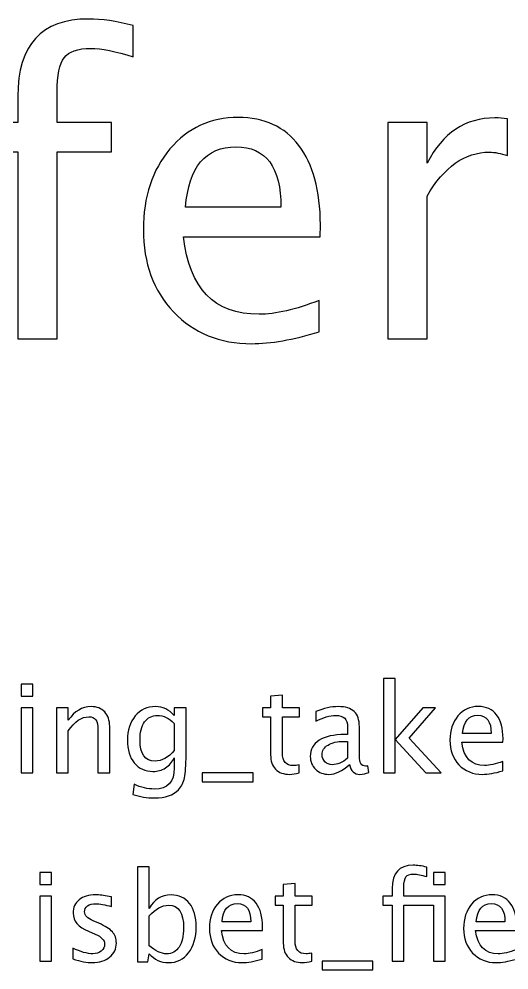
# Model space of a CAD drawing. Header units: centimetres. Extents: x -58 to 58, y -46 to 58.
# Drawn here: x -50.06 to -44.97, y 35.13 to 44.99 of the extents above; entities that cross this region are included whole.
import ezdxf

# ---------------------------------------------------------------- set-up
doc = ezdxf.new("R2010")
doc.units = ezdxf.units.CM
doc.header["$MEASUREMENT"] = 0
doc.layers.add('Layer 1', color=7, linetype='Continuous')

msp = doc.modelspace()

# ---------------------------------------------------------------- linework, layer by layer
at = {"layer": 'Layer 1'}
for points, knots in [([(-50.06885, 41.67044), (-50.06885, 41.67044), (-50.06885, 43.60931), (-50.06885, 43.60931), (-50.06885, 43.60931), (-50.06885, 43.60931), (-50.38706, 43.60931), (-50.38706, 43.60931), (-50.38706, 43.60931), (-50.38706, 43.60931), (-50.38706, 43.9141), (-50.38706, 43.9141), (-50.38706, 43.9141), (-50.38706, 43.9141), (-50.06885, 43.9141), (-50.06885, 43.9141), (-50.06885, 43.9141), (-50.06885, 43.9141), (-50.06885, 44.18292), (-50.06885, 44.18292), (-50.06885, 44.18292), (-50.06885, 44.71773), (-49.82473, 44.98514), (-49.33648, 44.98514), (-49.33648, 44.98514), (-49.19961, 44.98514), (-49.04438, 44.96256), (-48.87082, 44.9174), (-48.87082, 44.9174), (-48.87082, 44.9174), (-48.87082, 44.59144), (-48.87082, 44.59144), (-48.87082, 44.59144), (-49.05497, 44.6507), (-49.20243, 44.68034), (-49.3132, 44.68034), (-49.3132, 44.68034), (-49.44796, 44.68034), (-49.53968, 44.64859), (-49.58837, 44.58438), (-49.58837, 44.58438), (-49.63776, 44.52018), (-49.66245, 44.40094), (-49.66245, 44.22667), (-49.66245, 44.22667), (-49.66245, 44.22667), (-49.66245, 43.9141), (-49.66245, 43.9141), (-49.66245, 43.9141), (-49.66245, 43.9141), (-49.09871, 43.9141), (-49.09871, 43.9141), (-49.09871, 43.9141), (-49.09871, 43.9141), (-49.09871, 43.60931), (-49.09871, 43.60931), (-49.09871, 43.60931), (-49.09871, 43.60931), (-49.66245, 43.60931), (-49.66245, 43.60931), (-49.66245, 43.60931), (-49.66245, 43.60931), (-49.66245, 41.67044), (-49.66245, 41.67044), (-49.66245, 41.67044), (-49.66245, 41.67044), (-50.06885, 41.67044), (-50.06885, 41.67044)], [0, 0, 0, 0, 0.0555556, 0.0555556, 0.0555556, 0.0555556, 0.1111111, 0.1111111, 0.1111111, 0.1111111, 0.1666667, 0.1666667, 0.1666667, 0.1666667, 0.2222222, 0.2222222, 0.2222222, 0.2222222, 0.2777778, 0.2777778, 0.2777778, 0.2777778, 0.3333333, 0.3333333, 0.3333333, 0.3333333, 0.3888889, 0.3888889, 0.3888889, 0.3888889, 0.4444444, 0.4444444, 0.4444444, 0.4444444, 0.5, 0.5, 0.5, 0.5, 0.5555556, 0.5555556, 0.5555556, 0.5555556, 0.6111111, 0.6111111, 0.6111111, 0.6111111, 0.6666667, 0.6666667, 0.6666667, 0.6666667, 0.7222222, 0.7222222, 0.7222222, 0.7222222, 0.7777778, 0.7777778, 0.7777778, 0.7777778, 0.8333333, 0.8333333, 0.8333333, 0.8333333, 0.8888889, 0.8888889, 0.8888889, 0.8888889, 1, 1, 1, 1]), ([(-46.94183, 41.74241), (-47.21488, 41.66056), (-47.44842, 41.61964), (-47.64316, 41.61964), (-47.64316, 41.61964), (-47.97547, 41.61964), (-48.2457, 41.72971), (-48.45384, 41.94913), (-48.45384, 41.94913), (-48.66198, 42.16856), (-48.7664, 42.4529), (-48.7664, 42.80286), (-48.7664, 42.80286), (-48.7664, 43.14223), (-48.67468, 43.42092), (-48.49053, 43.63894), (-48.49053, 43.63894), (-48.30638, 43.85625), (-48.07072, 43.9649), (-47.78356, 43.9649), (-47.78356, 43.9649), (-47.51192, 43.9649), (-47.30167, 43.86824), (-47.1535, 43.67492), (-47.1535, 43.67492), (-47.00533, 43.4816), (-46.93125, 43.20784), (-46.93125, 42.85295), (-46.93125, 42.85295), (-46.93125, 42.85295), (-46.93337, 42.72877), (-46.93337, 42.72877), (-46.93337, 42.72877), (-46.93337, 42.72877), (-48.35153, 42.72877), (-48.35153, 42.72877), (-48.35153, 42.72877), (-48.29227, 42.19255), (-48.03051, 41.92444), (-47.56696, 41.92444), (-47.56696, 41.92444), (-47.39692, 41.92444), (-47.18878, 41.97242), (-46.94183, 42.06837), (-46.94183, 42.06837), (-46.94183, 42.06837), (-46.94183, 41.74241), (-46.94183, 41.74241)], [0, 0, 0, 0, 0.0769231, 0.0769231, 0.0769231, 0.0769231, 0.1538462, 0.1538462, 0.1538462, 0.1538462, 0.2307692, 0.2307692, 0.2307692, 0.2307692, 0.3076923, 0.3076923, 0.3076923, 0.3076923, 0.3846154, 0.3846154, 0.3846154, 0.3846154, 0.4615385, 0.4615385, 0.4615385, 0.4615385, 0.5384615, 0.5384615, 0.5384615, 0.5384615, 0.6153846, 0.6153846, 0.6153846, 0.6153846, 0.6923077, 0.6923077, 0.6923077, 0.6923077, 0.7692308, 0.7692308, 0.7692308, 0.7692308, 0.8461538, 0.8461538, 0.8461538, 0.8461538, 1, 1, 1, 1]), ([(-46.22993, 41.67044), (-46.22993, 41.67044), (-46.22993, 43.9141), (-46.22993, 43.9141), (-46.22993, 43.9141), (-46.22993, 43.9141), (-45.82353, 43.9141), (-45.82353, 43.9141), (-45.82353, 43.9141), (-45.82353, 43.9141), (-45.82353, 43.49007), (-45.82353, 43.49007), (-45.82353, 43.49007), (-45.66196, 43.80404), (-45.42771, 43.96067), (-45.12009, 43.96067), (-45.12009, 43.96067), (-45.07846, 43.96067), (-45.03472, 43.95714), (-44.98956, 43.95009), (-44.98956, 43.95009), (-44.98956, 43.95009), (-44.98956, 43.56979), (-44.98956, 43.56979), (-44.98956, 43.56979), (-45.06012, 43.59308), (-45.12221, 43.60507), (-45.17583, 43.60507), (-45.17583, 43.60507), (-45.43406, 43.60507), (-45.64996, 43.45267), (-45.82353, 43.14717), (-45.82353, 43.14717), (-45.82353, 43.14717), (-45.82353, 41.67044), (-45.82353, 41.67044), (-45.82353, 41.67044), (-45.82353, 41.67044), (-46.22993, 41.67044), (-46.22993, 41.67044)], [0, 0, 0, 0, 0.0909091, 0.0909091, 0.0909091, 0.0909091, 0.1818182, 0.1818182, 0.1818182, 0.1818182, 0.2727273, 0.2727273, 0.2727273, 0.2727273, 0.3636364, 0.3636364, 0.3636364, 0.3636364, 0.4545455, 0.4545455, 0.4545455, 0.4545455, 0.5454545, 0.5454545, 0.5454545, 0.5454545, 0.6363636, 0.6363636, 0.6363636, 0.6363636, 0.7272727, 0.7272727, 0.7272727, 0.7272727, 0.8181818, 0.8181818, 0.8181818, 0.8181818, 1, 1, 1, 1]), ([(-48.33037, 43.03357), (-48.33037, 43.03357), (-47.33977, 43.03357), (-47.33977, 43.03357), (-47.33977, 43.03357), (-47.33977, 43.45126), (-47.4957, 43.66011), (-47.80685, 43.66011), (-47.80685, 43.66011), (-48.12011, 43.66011), (-48.29438, 43.45126), (-48.33037, 43.03357)], [0, 0, 0, 0, 0.25, 0.25, 0.25, 0.25, 0.5, 0.5, 0.5, 0.5, 1, 1, 1, 1]), ([(-46.27603, 37.17044), (-46.27603, 37.17044), (-46.27603, 38.14961), (-46.27603, 38.14961), (-46.27603, 38.14961), (-46.27603, 38.14961), (-46.15411, 38.14961), (-46.15411, 38.14961), (-46.15411, 38.14961), (-46.15411, 38.14961), (-46.15411, 37.51694), (-46.15411, 37.51694), (-46.15411, 37.51694), (-46.15411, 37.51694), (-45.86836, 37.84354), (-45.86836, 37.84354), (-45.86836, 37.84354), (-45.86836, 37.84354), (-45.7367, 37.84354), (-45.7367, 37.84354), (-45.7367, 37.84354), (-45.7367, 37.84354), (-46.00975, 37.52943), (-46.00975, 37.52943), (-46.00975, 37.52943), (-46.00975, 37.52943), (-45.67955, 37.17044), (-45.67955, 37.17044), (-45.67955, 37.17044), (-45.67955, 37.17044), (-45.83661, 37.17044), (-45.83661, 37.17044), (-45.83661, 37.17044), (-45.83661, 37.17044), (-46.15411, 37.51567), (-46.15411, 37.51567), (-46.15411, 37.51567), (-46.15411, 37.51567), (-46.15411, 37.17044), (-46.15411, 37.17044), (-46.15411, 37.17044), (-46.15411, 37.17044), (-46.27603, 37.17044), (-46.27603, 37.17044)], [0, 0, 0, 0, 0.0833333, 0.0833333, 0.0833333, 0.0833333, 0.1666667, 0.1666667, 0.1666667, 0.1666667, 0.25, 0.25, 0.25, 0.25, 0.3333333, 0.3333333, 0.3333333, 0.3333333, 0.4166667, 0.4166667, 0.4166667, 0.4166667, 0.5, 0.5, 0.5, 0.5, 0.5833333, 0.5833333, 0.5833333, 0.5833333, 0.6666667, 0.6666667, 0.6666667, 0.6666667, 0.75, 0.75, 0.75, 0.75, 0.8333333, 0.8333333, 0.8333333, 0.8333333, 1, 1, 1, 1]), ([(-50.03439, 37.96673), (-50.03439, 37.96673), (-50.03439, 38.08865), (-50.03439, 38.08865), (-50.03439, 38.08865), (-50.03439, 38.08865), (-49.91247, 38.08865), (-49.91247, 38.08865), (-49.91247, 38.08865), (-49.91247, 38.08865), (-49.91247, 37.96673), (-49.91247, 37.96673), (-49.91247, 37.96673), (-49.91247, 37.96673), (-50.03439, 37.96673), (-50.03439, 37.96673)], [0, 0, 0, 0, 0.2, 0.2, 0.2, 0.2, 0.4, 0.4, 0.4, 0.4, 0.6, 0.6, 0.6, 0.6, 1, 1, 1, 1]), ([(-47.15127, 37.17065), (-47.18895, 37.16028), (-47.22175, 37.1552), (-47.24948, 37.1552), (-47.24948, 37.1552), (-47.31171, 37.1552), (-47.36018, 37.17298), (-47.3949, 37.20854), (-47.3949, 37.20854), (-47.42982, 37.2441), (-47.44718, 37.29342), (-47.44718, 37.35671), (-47.44718, 37.35671), (-47.44718, 37.35671), (-47.44718, 37.7521), (-47.44718, 37.7521), (-47.44718, 37.7521), (-47.44718, 37.7521), (-47.53142, 37.7521), (-47.53142, 37.7521), (-47.53142, 37.7521), (-47.53142, 37.7521), (-47.53142, 37.84354), (-47.53142, 37.84354), (-47.53142, 37.84354), (-47.53142, 37.84354), (-47.44718, 37.84354), (-47.44718, 37.84354), (-47.44718, 37.84354), (-47.44718, 37.84354), (-47.44718, 37.96525), (-47.44718, 37.96525), (-47.44718, 37.96525), (-47.44718, 37.96525), (-47.32526, 37.97689), (-47.32526, 37.97689), (-47.32526, 37.97689), (-47.32526, 37.97689), (-47.32526, 37.84354), (-47.32526, 37.84354), (-47.32526, 37.84354), (-47.32526, 37.84354), (-47.14873, 37.84354), (-47.14873, 37.84354), (-47.14873, 37.84354), (-47.14873, 37.84354), (-47.14873, 37.7521), (-47.14873, 37.7521), (-47.14873, 37.7521), (-47.14873, 37.7521), (-47.32526, 37.7521), (-47.32526, 37.7521), (-47.32526, 37.7521), (-47.32526, 37.7521), (-47.32526, 37.37872), (-47.32526, 37.37872), (-47.32526, 37.37872), (-47.32526, 37.29067), (-47.28695, 37.24664), (-47.21054, 37.24664), (-47.21054, 37.24664), (-47.19424, 37.24664), (-47.17455, 37.24939), (-47.15127, 37.25468), (-47.15127, 37.25468), (-47.15127, 37.25468), (-47.15127, 37.17065), (-47.15127, 37.17065)], [0, 0, 0, 0, 0.0555556, 0.0555556, 0.0555556, 0.0555556, 0.1111111, 0.1111111, 0.1111111, 0.1111111, 0.1666667, 0.1666667, 0.1666667, 0.1666667, 0.2222222, 0.2222222, 0.2222222, 0.2222222, 0.2777778, 0.2777778, 0.2777778, 0.2777778, 0.3333333, 0.3333333, 0.3333333, 0.3333333, 0.3888889, 0.3888889, 0.3888889, 0.3888889, 0.4444444, 0.4444444, 0.4444444, 0.4444444, 0.5, 0.5, 0.5, 0.5, 0.5555556, 0.5555556, 0.5555556, 0.5555556, 0.6111111, 0.6111111, 0.6111111, 0.6111111, 0.6666667, 0.6666667, 0.6666667, 0.6666667, 0.7222222, 0.7222222, 0.7222222, 0.7222222, 0.7777778, 0.7777778, 0.7777778, 0.7777778, 0.8333333, 0.8333333, 0.8333333, 0.8333333, 0.8888889, 0.8888889, 0.8888889, 0.8888889, 1, 1, 1, 1]), ([(-49.66736, 37.17044), (-49.66736, 37.17044), (-49.66736, 37.84354), (-49.66736, 37.84354), (-49.66736, 37.84354), (-49.66736, 37.84354), (-49.54544, 37.84354), (-49.54544, 37.84354), (-49.54544, 37.84354), (-49.54544, 37.84354), (-49.54544, 37.71633), (-49.54544, 37.71633), (-49.54544, 37.71633), (-49.48088, 37.81052), (-49.40172, 37.85751), (-49.30816, 37.85751), (-49.30816, 37.85751), (-49.24932, 37.85751), (-49.20254, 37.8391), (-49.16804, 37.80205), (-49.16804, 37.80205), (-49.13354, 37.76522), (-49.11618, 37.71548), (-49.11618, 37.65325), (-49.11618, 37.65325), (-49.11618, 37.65325), (-49.11618, 37.17044), (-49.11618, 37.17044), (-49.11618, 37.17044), (-49.11618, 37.17044), (-49.2381, 37.17044), (-49.2381, 37.17044), (-49.2381, 37.17044), (-49.2381, 37.17044), (-49.2381, 37.61346), (-49.2381, 37.61346), (-49.2381, 37.61346), (-49.2381, 37.66341), (-49.24551, 37.69897), (-49.26011, 37.72014), (-49.26011, 37.72014), (-49.27493, 37.74152), (-49.29927, 37.7521), (-49.33335, 37.7521), (-49.33335, 37.7521), (-49.40828, 37.7521), (-49.47898, 37.70321), (-49.54544, 37.60542), (-49.54544, 37.60542), (-49.54544, 37.60542), (-49.54544, 37.17044), (-49.54544, 37.17044), (-49.54544, 37.17044), (-49.54544, 37.17044), (-49.66736, 37.17044), (-49.66736, 37.17044)], [0, 0, 0, 0, 0.0666667, 0.0666667, 0.0666667, 0.0666667, 0.1333333, 0.1333333, 0.1333333, 0.1333333, 0.2, 0.2, 0.2, 0.2, 0.2666667, 0.2666667, 0.2666667, 0.2666667, 0.3333333, 0.3333333, 0.3333333, 0.3333333, 0.4, 0.4, 0.4, 0.4, 0.4666667, 0.4666667, 0.4666667, 0.4666667, 0.5333333, 0.5333333, 0.5333333, 0.5333333, 0.6, 0.6, 0.6, 0.6, 0.6666667, 0.6666667, 0.6666667, 0.6666667, 0.7333333, 0.7333333, 0.7333333, 0.7333333, 0.8, 0.8, 0.8, 0.8, 0.8666667, 0.8666667, 0.8666667, 0.8666667, 1, 1, 1, 1]), ([(-48.87657, 36.94692), (-48.87657, 36.94692), (-48.86218, 37.05233), (-48.86218, 37.05233), (-48.86218, 37.05233), (-48.79148, 37.01931), (-48.72142, 37.0028), (-48.6522, 37.0028), (-48.6522, 37.0028), (-48.51483, 37.0028), (-48.44604, 37.07561), (-48.44604, 37.22103), (-48.44604, 37.22103), (-48.44604, 37.22103), (-48.44604, 37.32686), (-48.44604, 37.32686), (-48.44604, 37.32686), (-48.46721, 37.2822), (-48.49726, 37.2477), (-48.53642, 37.22293), (-48.53642, 37.22293), (-48.57558, 37.19817), (-48.61918, 37.18568), (-48.66723, 37.18568), (-48.66723, 37.18568), (-48.74872, 37.18568), (-48.81328, 37.21489), (-48.86091, 37.27331), (-48.86091, 37.27331), (-48.90853, 37.33173), (-48.93245, 37.41089), (-48.93245, 37.5108), (-48.93245, 37.5108), (-48.93245, 37.61304), (-48.90536, 37.69643), (-48.85117, 37.76099), (-48.85117, 37.76099), (-48.79677, 37.82534), (-48.72671, 37.85751), (-48.64056, 37.85751), (-48.64056, 37.85751), (-48.56521, 37.85751), (-48.50023, 37.82703), (-48.44604, 37.76586), (-48.44604, 37.76586), (-48.44604, 37.76586), (-48.44604, 37.84354), (-48.44604, 37.84354), (-48.44604, 37.84354), (-48.44604, 37.84354), (-48.32412, 37.84354), (-48.32412, 37.84354), (-48.32412, 37.84354), (-48.32412, 37.84354), (-48.32412, 37.35417), (-48.32412, 37.35417), (-48.32412, 37.35417), (-48.32412, 37.24897), (-48.32962, 37.17108), (-48.34063, 37.12049), (-48.34063, 37.12049), (-48.35142, 37.0699), (-48.37217, 37.02841), (-48.40222, 36.99624), (-48.40222, 36.99624), (-48.45556, 36.93972), (-48.53896, 36.91136), (-48.6522, 36.91136), (-48.6522, 36.91136), (-48.72988, 36.91136), (-48.8046, 36.92321), (-48.87657, 36.94692)], [0, 0, 0, 0, 0.0526316, 0.0526316, 0.0526316, 0.0526316, 0.1052632, 0.1052632, 0.1052632, 0.1052632, 0.1578947, 0.1578947, 0.1578947, 0.1578947, 0.2105263, 0.2105263, 0.2105263, 0.2105263, 0.2631579, 0.2631579, 0.2631579, 0.2631579, 0.3157895, 0.3157895, 0.3157895, 0.3157895, 0.3684211, 0.3684211, 0.3684211, 0.3684211, 0.4210526, 0.4210526, 0.4210526, 0.4210526, 0.4736842, 0.4736842, 0.4736842, 0.4736842, 0.5263158, 0.5263158, 0.5263158, 0.5263158, 0.5789474, 0.5789474, 0.5789474, 0.5789474, 0.6315789, 0.6315789, 0.6315789, 0.6315789, 0.6842105, 0.6842105, 0.6842105, 0.6842105, 0.7368421, 0.7368421, 0.7368421, 0.7368421, 0.7894737, 0.7894737, 0.7894737, 0.7894737, 0.8421053, 0.8421053, 0.8421053, 0.8421053, 0.8947368, 0.8947368, 0.8947368, 0.8947368, 1, 1, 1, 1]), ([(-46.63036, 37.25617), (-46.70359, 37.18886), (-46.77408, 37.1552), (-46.84181, 37.1552), (-46.84181, 37.1552), (-46.89748, 37.1552), (-46.94384, 37.17256), (-46.98045, 37.20748), (-46.98045, 37.20748), (-47.01728, 37.24241), (-47.0357, 37.28643), (-47.0357, 37.33956), (-47.0357, 37.33956), (-47.0357, 37.41301), (-47.0048, 37.46953), (-46.94299, 37.5089), (-46.94299, 37.5089), (-46.88118, 37.54827), (-46.79249, 37.56795), (-46.67692, 37.56795), (-46.67692, 37.56795), (-46.67692, 37.56795), (-46.64835, 37.56795), (-46.64835, 37.56795), (-46.64835, 37.56795), (-46.64835, 37.56795), (-46.64835, 37.64902), (-46.64835, 37.64902), (-46.64835, 37.64902), (-46.64835, 37.72712), (-46.68899, 37.76607), (-46.77048, 37.76607), (-46.77048, 37.76607), (-46.83356, 37.76607), (-46.90256, 37.74617), (-46.97728, 37.70638), (-46.97728, 37.70638), (-46.97728, 37.70638), (-46.97728, 37.80671), (-46.97728, 37.80671), (-46.97728, 37.80671), (-46.89515, 37.84058), (-46.81768, 37.85751), (-46.74508, 37.85751), (-46.74508, 37.85751), (-46.67036, 37.85751), (-46.61512, 37.84058), (-46.57977, 37.8065), (-46.57977, 37.8065), (-46.54421, 37.77242), (-46.52643, 37.71993), (-46.52643, 37.64902), (-46.52643, 37.64902), (-46.52643, 37.64902), (-46.52643, 37.34485), (-46.52643, 37.34485), (-46.52643, 37.34485), (-46.52643, 37.27522), (-46.50505, 37.24029), (-46.46208, 37.24029), (-46.46208, 37.24029), (-46.45679, 37.24029), (-46.44896, 37.24114), (-46.43859, 37.24283), (-46.43859, 37.24283), (-46.43859, 37.24283), (-46.42991, 37.1751), (-46.42991, 37.1751), (-46.42991, 37.1751), (-46.45764, 37.16176), (-46.48812, 37.1552), (-46.52156, 37.1552), (-46.52156, 37.1552), (-46.5785, 37.1552), (-46.61469, 37.18886), (-46.63036, 37.25617)], [0, 0, 0, 0, 0.05, 0.05, 0.05, 0.05, 0.1, 0.1, 0.1, 0.1, 0.15, 0.15, 0.15, 0.15, 0.2, 0.2, 0.2, 0.2, 0.25, 0.25, 0.25, 0.25, 0.3, 0.3, 0.3, 0.3, 0.35, 0.35, 0.35, 0.35, 0.4, 0.4, 0.4, 0.4, 0.45, 0.45, 0.45, 0.45, 0.5, 0.5, 0.5, 0.5, 0.55, 0.55, 0.55, 0.55, 0.6, 0.6, 0.6, 0.6, 0.65, 0.65, 0.65, 0.65, 0.7, 0.7, 0.7, 0.7, 0.75, 0.75, 0.75, 0.75, 0.8, 0.8, 0.8, 0.8, 0.85, 0.85, 0.85, 0.85, 0.9, 0.9, 0.9, 0.9, 1, 1, 1, 1]), ([(-45.03968, 37.19203), (-45.12159, 37.16748), (-45.19166, 37.1552), (-45.25008, 37.1552), (-45.25008, 37.1552), (-45.34977, 37.1552), (-45.43084, 37.18822), (-45.49328, 37.25405), (-45.49328, 37.25405), (-45.55572, 37.31988), (-45.58705, 37.40518), (-45.58705, 37.51017), (-45.58705, 37.51017), (-45.58705, 37.61198), (-45.55953, 37.69559), (-45.50429, 37.76099), (-45.50429, 37.76099), (-45.44904, 37.82618), (-45.37835, 37.85878), (-45.2922, 37.85878), (-45.2922, 37.85878), (-45.21071, 37.85878), (-45.14763, 37.82978), (-45.10318, 37.77179), (-45.10318, 37.77179), (-45.05873, 37.71379), (-45.0365, 37.63166), (-45.0365, 37.52519), (-45.0365, 37.52519), (-45.0365, 37.52519), (-45.03714, 37.48794), (-45.03714, 37.48794), (-45.03714, 37.48794), (-45.03714, 37.48794), (-45.46259, 37.48794), (-45.46259, 37.48794), (-45.46259, 37.48794), (-45.44481, 37.32707), (-45.36628, 37.24664), (-45.22722, 37.24664), (-45.22722, 37.24664), (-45.1762, 37.24664), (-45.11376, 37.26103), (-45.03968, 37.28982), (-45.03968, 37.28982), (-45.03968, 37.28982), (-45.03968, 37.19203), (-45.03968, 37.19203)], [0, 0, 0, 0, 0.0769231, 0.0769231, 0.0769231, 0.0769231, 0.1538462, 0.1538462, 0.1538462, 0.1538462, 0.2307692, 0.2307692, 0.2307692, 0.2307692, 0.3076923, 0.3076923, 0.3076923, 0.3076923, 0.3846154, 0.3846154, 0.3846154, 0.3846154, 0.4615385, 0.4615385, 0.4615385, 0.4615385, 0.5384615, 0.5384615, 0.5384615, 0.5384615, 0.6153846, 0.6153846, 0.6153846, 0.6153846, 0.6923077, 0.6923077, 0.6923077, 0.6923077, 0.7692308, 0.7692308, 0.7692308, 0.7692308, 0.8461538, 0.8461538, 0.8461538, 0.8461538, 1, 1, 1, 1]), ([(-50.03439, 37.17044), (-50.03439, 37.17044), (-50.03439, 37.84354), (-50.03439, 37.84354), (-50.03439, 37.84354), (-50.03439, 37.84354), (-49.91247, 37.84354), (-49.91247, 37.84354), (-49.91247, 37.84354), (-49.91247, 37.84354), (-49.91247, 37.17044), (-49.91247, 37.17044), (-49.91247, 37.17044), (-49.91247, 37.17044), (-50.03439, 37.17044), (-50.03439, 37.17044)], [0, 0, 0, 0, 0.2, 0.2, 0.2, 0.2, 0.4, 0.4, 0.4, 0.4, 0.6, 0.6, 0.6, 0.6, 1, 1, 1, 1]), ([(-48.44604, 37.40327), (-48.44604, 37.40327), (-48.44604, 37.68246), (-48.44604, 37.68246), (-48.44604, 37.68246), (-48.4998, 37.73813), (-48.55843, 37.76607), (-48.62172, 37.76607), (-48.62172, 37.76607), (-48.67803, 37.76607), (-48.72205, 37.74363), (-48.7538, 37.69855), (-48.7538, 37.69855), (-48.78576, 37.65368), (-48.80164, 37.59123), (-48.80164, 37.51165), (-48.80164, 37.51165), (-48.80164, 37.36539), (-48.74978, 37.29236), (-48.64585, 37.29236), (-48.64585, 37.29236), (-48.57516, 37.29236), (-48.50848, 37.3294), (-48.44604, 37.40327)], [0, 0, 0, 0, 0.1428571, 0.1428571, 0.1428571, 0.1428571, 0.2857143, 0.2857143, 0.2857143, 0.2857143, 0.4285714, 0.4285714, 0.4285714, 0.4285714, 0.5714286, 0.5714286, 0.5714286, 0.5714286, 0.7142857, 0.7142857, 0.7142857, 0.7142857, 1, 1, 1, 1]), ([(-45.45624, 37.57938), (-45.45624, 37.57938), (-45.15906, 37.57938), (-45.15906, 37.57938), (-45.15906, 37.57938), (-45.15906, 37.70469), (-45.20584, 37.76734), (-45.29918, 37.76734), (-45.29918, 37.76734), (-45.39316, 37.76734), (-45.44544, 37.70469), (-45.45624, 37.57938)], [0, 0, 0, 0, 0.25, 0.25, 0.25, 0.25, 0.5, 0.5, 0.5, 0.5, 1, 1, 1, 1]), ([(-46.64835, 37.32263), (-46.64835, 37.32263), (-46.64835, 37.49556), (-46.64835, 37.49556), (-46.64835, 37.49556), (-46.64835, 37.49556), (-46.68751, 37.49683), (-46.68751, 37.49683), (-46.68751, 37.49683), (-46.75524, 37.49683), (-46.80985, 37.48434), (-46.85155, 37.45937), (-46.85155, 37.45937), (-46.89304, 37.43418), (-46.91378, 37.40095), (-46.91378, 37.35946), (-46.91378, 37.35946), (-46.91378, 37.33046), (-46.90341, 37.30591), (-46.88288, 37.2858), (-46.88288, 37.2858), (-46.86213, 37.26569), (-46.83694, 37.25553), (-46.8071, 37.25553), (-46.8071, 37.25553), (-46.7563, 37.25553), (-46.70338, 37.27797), (-46.64835, 37.32263)], [0, 0, 0, 0, 0.125, 0.125, 0.125, 0.125, 0.25, 0.25, 0.25, 0.25, 0.375, 0.375, 0.375, 0.375, 0.5, 0.5, 0.5, 0.5, 0.625, 0.625, 0.625, 0.625, 0.75, 0.75, 0.75, 0.75, 1, 1, 1, 1]), ([(-48.15584, 37.079), (-48.15584, 37.079), (-48.15584, 37.17044), (-48.15584, 37.17044), (-48.15584, 37.17044), (-48.15584, 37.17044), (-47.62752, 37.17044), (-47.62752, 37.17044), (-47.62752, 37.17044), (-47.62752, 37.17044), (-47.62752, 37.079), (-47.62752, 37.079), (-47.62752, 37.079), (-47.62752, 37.079), (-48.15584, 37.079), (-48.15584, 37.079)], [0, 0, 0, 0, 0.2, 0.2, 0.2, 0.2, 0.4, 0.4, 0.4, 0.4, 0.6, 0.6, 0.6, 0.6, 1, 1, 1, 1]), ([(-48.82714, 35.21125), (-48.82714, 35.21125), (-48.82714, 36.19804), (-48.82714, 36.19804), (-48.82714, 36.19804), (-48.82714, 36.19804), (-48.70522, 36.19804), (-48.70522, 36.19804), (-48.70522, 36.19804), (-48.70522, 36.19804), (-48.70522, 35.76476), (-48.70522, 35.76476), (-48.70522, 35.76476), (-48.65527, 35.85895), (-48.58012, 35.90594), (-48.48001, 35.90594), (-48.48001, 35.90594), (-48.39894, 35.90594), (-48.33523, 35.87652), (-48.28866, 35.81746), (-48.28866, 35.81746), (-48.24209, 35.75841), (-48.21881, 35.67776), (-48.21881, 35.57553), (-48.21881, 35.57553), (-48.21881, 35.46419), (-48.24527, 35.37423), (-48.29797, 35.30608), (-48.29797, 35.30608), (-48.35068, 35.23771), (-48.4201, 35.20363), (-48.50604, 35.20363), (-48.50604, 35.20363), (-48.58584, 35.20363), (-48.6523, 35.23411), (-48.70522, 35.29528), (-48.70522, 35.29528), (-48.70522, 35.29528), (-48.72004, 35.21125), (-48.72004, 35.21125), (-48.72004, 35.21125), (-48.72004, 35.21125), (-48.82714, 35.21125), (-48.82714, 35.21125)], [0, 0, 0, 0, 0.0833333, 0.0833333, 0.0833333, 0.0833333, 0.1666667, 0.1666667, 0.1666667, 0.1666667, 0.25, 0.25, 0.25, 0.25, 0.3333333, 0.3333333, 0.3333333, 0.3333333, 0.4166667, 0.4166667, 0.4166667, 0.4166667, 0.5, 0.5, 0.5, 0.5, 0.5833333, 0.5833333, 0.5833333, 0.5833333, 0.6666667, 0.6666667, 0.6666667, 0.6666667, 0.75, 0.75, 0.75, 0.75, 0.8333333, 0.8333333, 0.8333333, 0.8333333, 1, 1, 1, 1]), ([(-46.18745, 35.21887), (-46.18745, 35.21887), (-46.18745, 35.80053), (-46.18745, 35.80053), (-46.18745, 35.80053), (-46.18745, 35.80053), (-46.28291, 35.80053), (-46.28291, 35.80053), (-46.28291, 35.80053), (-46.28291, 35.80053), (-46.28291, 35.89197), (-46.28291, 35.89197), (-46.28291, 35.89197), (-46.28291, 35.89197), (-46.18745, 35.89197), (-46.18745, 35.89197), (-46.18745, 35.89197), (-46.18745, 35.89197), (-46.18745, 35.97262), (-46.18745, 35.97262), (-46.18745, 35.97262), (-46.18745, 36.13306), (-46.11421, 36.21328), (-45.96774, 36.21328), (-45.96774, 36.21328), (-45.92668, 36.21328), (-45.88011, 36.20651), (-45.82804, 36.19296), (-45.82804, 36.19296), (-45.82804, 36.19296), (-45.82804, 36.09517), (-45.82804, 36.09517), (-45.82804, 36.09517), (-45.88328, 36.11295), (-45.92752, 36.12184), (-45.96075, 36.12184), (-45.96075, 36.12184), (-46.00118, 36.12184), (-46.0287, 36.11232), (-46.0433, 36.09305), (-46.0433, 36.09305), (-46.05812, 36.07379), (-46.06553, 36.03802), (-46.06553, 35.98574), (-46.06553, 35.98574), (-46.06553, 35.98574), (-46.06553, 35.89197), (-46.06553, 35.89197), (-46.06553, 35.89197), (-46.06553, 35.89197), (-45.63627, 35.89197), (-45.63627, 35.89197), (-45.63627, 35.89197), (-45.63627, 35.89197), (-45.63627, 35.21887), (-45.63627, 35.21887), (-45.63627, 35.21887), (-45.63627, 35.21887), (-45.75819, 35.21887), (-45.75819, 35.21887), (-45.75819, 35.21887), (-45.75819, 35.21887), (-45.75819, 35.80053), (-45.75819, 35.80053), (-45.75819, 35.80053), (-45.75819, 35.80053), (-46.06553, 35.80053), (-46.06553, 35.80053), (-46.06553, 35.80053), (-46.06553, 35.80053), (-46.06553, 35.21887), (-46.06553, 35.21887), (-46.06553, 35.21887), (-46.06553, 35.21887), (-46.18745, 35.21887), (-46.18745, 35.21887)], [0, 0, 0, 0, 0.05, 0.05, 0.05, 0.05, 0.1, 0.1, 0.1, 0.1, 0.15, 0.15, 0.15, 0.15, 0.2, 0.2, 0.2, 0.2, 0.25, 0.25, 0.25, 0.25, 0.3, 0.3, 0.3, 0.3, 0.35, 0.35, 0.35, 0.35, 0.4, 0.4, 0.4, 0.4, 0.45, 0.45, 0.45, 0.45, 0.5, 0.5, 0.5, 0.5, 0.55, 0.55, 0.55, 0.55, 0.6, 0.6, 0.6, 0.6, 0.65, 0.65, 0.65, 0.65, 0.7, 0.7, 0.7, 0.7, 0.75, 0.75, 0.75, 0.75, 0.8, 0.8, 0.8, 0.8, 0.85, 0.85, 0.85, 0.85, 0.9, 0.9, 0.9, 0.9, 1, 1, 1, 1]), ([(-49.84166, 36.01516), (-49.84166, 36.01516), (-49.84166, 36.13708), (-49.84166, 36.13708), (-49.84166, 36.13708), (-49.84166, 36.13708), (-49.71974, 36.13708), (-49.71974, 36.13708), (-49.71974, 36.13708), (-49.71974, 36.13708), (-49.71974, 36.01516), (-49.71974, 36.01516), (-49.71974, 36.01516), (-49.71974, 36.01516), (-49.84166, 36.01516), (-49.84166, 36.01516)], [0, 0, 0, 0, 0.2, 0.2, 0.2, 0.2, 0.4, 0.4, 0.4, 0.4, 0.6, 0.6, 0.6, 0.6, 1, 1, 1, 1]), ([(-45.75819, 36.01516), (-45.75819, 36.01516), (-45.75819, 36.13708), (-45.75819, 36.13708), (-45.75819, 36.13708), (-45.75819, 36.13708), (-45.63627, 36.13708), (-45.63627, 36.13708), (-45.63627, 36.13708), (-45.63627, 36.13708), (-45.63627, 36.01516), (-45.63627, 36.01516), (-45.63627, 36.01516), (-45.63627, 36.01516), (-45.75819, 36.01516), (-45.75819, 36.01516)], [0, 0, 0, 0, 0.2, 0.2, 0.2, 0.2, 0.4, 0.4, 0.4, 0.4, 0.6, 0.6, 0.6, 0.6, 1, 1, 1, 1]), ([(-47.0193, 35.21908), (-47.05698, 35.20871), (-47.08978, 35.20363), (-47.11751, 35.20363), (-47.11751, 35.20363), (-47.17974, 35.20363), (-47.22821, 35.22141), (-47.26293, 35.25697), (-47.26293, 35.25697), (-47.29785, 35.29253), (-47.31521, 35.34185), (-47.31521, 35.40514), (-47.31521, 35.40514), (-47.31521, 35.40514), (-47.31521, 35.80053), (-47.31521, 35.80053), (-47.31521, 35.80053), (-47.31521, 35.80053), (-47.39945, 35.80053), (-47.39945, 35.80053), (-47.39945, 35.80053), (-47.39945, 35.80053), (-47.39945, 35.89197), (-47.39945, 35.89197), (-47.39945, 35.89197), (-47.39945, 35.89197), (-47.31521, 35.89197), (-47.31521, 35.89197), (-47.31521, 35.89197), (-47.31521, 35.89197), (-47.31521, 36.01368), (-47.31521, 36.01368), (-47.31521, 36.01368), (-47.31521, 36.01368), (-47.19329, 36.02532), (-47.19329, 36.02532), (-47.19329, 36.02532), (-47.19329, 36.02532), (-47.19329, 35.89197), (-47.19329, 35.89197), (-47.19329, 35.89197), (-47.19329, 35.89197), (-47.01676, 35.89197), (-47.01676, 35.89197), (-47.01676, 35.89197), (-47.01676, 35.89197), (-47.01676, 35.80053), (-47.01676, 35.80053), (-47.01676, 35.80053), (-47.01676, 35.80053), (-47.19329, 35.80053), (-47.19329, 35.80053), (-47.19329, 35.80053), (-47.19329, 35.80053), (-47.19329, 35.42715), (-47.19329, 35.42715), (-47.19329, 35.42715), (-47.19329, 35.3391), (-47.15498, 35.29507), (-47.07857, 35.29507), (-47.07857, 35.29507), (-47.06227, 35.29507), (-47.04258, 35.29782), (-47.0193, 35.30311), (-47.0193, 35.30311), (-47.0193, 35.30311), (-47.0193, 35.21908), (-47.0193, 35.21908)], [0, 0, 0, 0, 0.0555556, 0.0555556, 0.0555556, 0.0555556, 0.1111111, 0.1111111, 0.1111111, 0.1111111, 0.1666667, 0.1666667, 0.1666667, 0.1666667, 0.2222222, 0.2222222, 0.2222222, 0.2222222, 0.2777778, 0.2777778, 0.2777778, 0.2777778, 0.3333333, 0.3333333, 0.3333333, 0.3333333, 0.3888889, 0.3888889, 0.3888889, 0.3888889, 0.4444444, 0.4444444, 0.4444444, 0.4444444, 0.5, 0.5, 0.5, 0.5, 0.5555556, 0.5555556, 0.5555556, 0.5555556, 0.6111111, 0.6111111, 0.6111111, 0.6111111, 0.6666667, 0.6666667, 0.6666667, 0.6666667, 0.7222222, 0.7222222, 0.7222222, 0.7222222, 0.7777778, 0.7777778, 0.7777778, 0.7777778, 0.8333333, 0.8333333, 0.8333333, 0.8333333, 0.8888889, 0.8888889, 0.8888889, 0.8888889, 1, 1, 1, 1]), ([(-49.84166, 35.21887), (-49.84166, 35.21887), (-49.84166, 35.89197), (-49.84166, 35.89197), (-49.84166, 35.89197), (-49.84166, 35.89197), (-49.71974, 35.89197), (-49.71974, 35.89197), (-49.71974, 35.89197), (-49.71974, 35.89197), (-49.71974, 35.21887), (-49.71974, 35.21887), (-49.71974, 35.21887), (-49.71974, 35.21887), (-49.84166, 35.21887), (-49.84166, 35.21887)], [0, 0, 0, 0, 0.2, 0.2, 0.2, 0.2, 0.4, 0.4, 0.4, 0.4, 0.6, 0.6, 0.6, 0.6, 1, 1, 1, 1]), ([(-49.49876, 35.243), (-49.49876, 35.243), (-49.49876, 35.35476), (-49.49876, 35.35476), (-49.49876, 35.35476), (-49.41896, 35.31497), (-49.34975, 35.29507), (-49.29069, 35.29507), (-49.29069, 35.29507), (-49.25555, 35.29507), (-49.22634, 35.3046), (-49.20327, 35.32365), (-49.20327, 35.32365), (-49.1802, 35.34248), (-49.16856, 35.36619), (-49.16856, 35.39477), (-49.16856, 35.39477), (-49.16856, 35.43646), (-49.20094, 35.47097), (-49.26571, 35.49827), (-49.26571, 35.49827), (-49.26571, 35.49827), (-49.33705, 35.52854), (-49.33705, 35.52854), (-49.33705, 35.52854), (-49.44224, 35.57214), (-49.49495, 35.63522), (-49.49495, 35.71713), (-49.49495, 35.71713), (-49.49495, 35.77577), (-49.47421, 35.82191), (-49.43272, 35.85556), (-49.43272, 35.85556), (-49.39123, 35.88922), (-49.33429, 35.90594), (-49.26212, 35.90594), (-49.26212, 35.90594), (-49.22465, 35.90594), (-49.17808, 35.90086), (-49.12284, 35.89049), (-49.12284, 35.89049), (-49.12284, 35.89049), (-49.09744, 35.88562), (-49.09744, 35.88562), (-49.09744, 35.88562), (-49.09744, 35.88562), (-49.09744, 35.78402), (-49.09744, 35.78402), (-49.09744, 35.78402), (-49.16538, 35.80434), (-49.21957, 35.8145), (-49.26, 35.8145), (-49.26, 35.8145), (-49.29556, 35.8145), (-49.32371, 35.80667), (-49.34509, 35.79122), (-49.34509, 35.79122), (-49.36626, 35.77577), (-49.37684, 35.75502), (-49.37684, 35.72899), (-49.37684, 35.72899), (-49.37684, 35.69237), (-49.34721, 35.66125), (-49.28773, 35.63607), (-49.28773, 35.63607), (-49.28773, 35.63607), (-49.2291, 35.6113), (-49.2291, 35.6113), (-49.2291, 35.6113), (-49.16263, 35.58336), (-49.11564, 35.55373), (-49.08813, 35.52261), (-49.08813, 35.52261), (-49.0604, 35.4915), (-49.04664, 35.45255), (-49.04664, 35.40598), (-49.04664, 35.40598), (-49.04664, 35.34693), (-49.06992, 35.29846), (-49.1167, 35.26057), (-49.1167, 35.26057), (-49.16327, 35.22268), (-49.22296, 35.20363), (-49.29556, 35.20363), (-49.29556, 35.20363), (-49.35144, 35.20363), (-49.41896, 35.21675), (-49.49876, 35.243)], [0, 0, 0, 0, 0.0434783, 0.0434783, 0.0434783, 0.0434783, 0.0869565, 0.0869565, 0.0869565, 0.0869565, 0.1304348, 0.1304348, 0.1304348, 0.1304348, 0.173913, 0.173913, 0.173913, 0.173913, 0.2173913, 0.2173913, 0.2173913, 0.2173913, 0.2608696, 0.2608696, 0.2608696, 0.2608696, 0.3043478, 0.3043478, 0.3043478, 0.3043478, 0.3478261, 0.3478261, 0.3478261, 0.3478261, 0.3913043, 0.3913043, 0.3913043, 0.3913043, 0.4347826, 0.4347826, 0.4347826, 0.4347826, 0.4782609, 0.4782609, 0.4782609, 0.4782609, 0.5217391, 0.5217391, 0.5217391, 0.5217391, 0.5652174, 0.5652174, 0.5652174, 0.5652174, 0.6086957, 0.6086957, 0.6086957, 0.6086957, 0.6521739, 0.6521739, 0.6521739, 0.6521739, 0.6956522, 0.6956522, 0.6956522, 0.6956522, 0.7391304, 0.7391304, 0.7391304, 0.7391304, 0.7826087, 0.7826087, 0.7826087, 0.7826087, 0.826087, 0.826087, 0.826087, 0.826087, 0.8695652, 0.8695652, 0.8695652, 0.8695652, 0.9130435, 0.9130435, 0.9130435, 0.9130435, 1, 1, 1, 1]), ([(-47.53386, 35.24046), (-47.61577, 35.21591), (-47.68584, 35.20363), (-47.74426, 35.20363), (-47.74426, 35.20363), (-47.84395, 35.20363), (-47.92502, 35.23665), (-47.98746, 35.30248), (-47.98746, 35.30248), (-48.0499, 35.36831), (-48.08123, 35.45361), (-48.08123, 35.5586), (-48.08123, 35.5586), (-48.08123, 35.66041), (-48.05371, 35.74402), (-47.99847, 35.80942), (-47.99847, 35.80942), (-47.94322, 35.87461), (-47.87253, 35.90721), (-47.78638, 35.90721), (-47.78638, 35.90721), (-47.70489, 35.90721), (-47.64181, 35.87821), (-47.59736, 35.82022), (-47.59736, 35.82022), (-47.55291, 35.76222), (-47.53068, 35.68009), (-47.53068, 35.57362), (-47.53068, 35.57362), (-47.53068, 35.57362), (-47.53132, 35.53637), (-47.53132, 35.53637), (-47.53132, 35.53637), (-47.53132, 35.53637), (-47.95677, 35.53637), (-47.95677, 35.53637), (-47.95677, 35.53637), (-47.93899, 35.3755), (-47.86046, 35.29507), (-47.7214, 35.29507), (-47.7214, 35.29507), (-47.67038, 35.29507), (-47.60794, 35.30946), (-47.53386, 35.33825), (-47.53386, 35.33825), (-47.53386, 35.33825), (-47.53386, 35.24046), (-47.53386, 35.24046)], [0, 0, 0, 0, 0.0769231, 0.0769231, 0.0769231, 0.0769231, 0.1538462, 0.1538462, 0.1538462, 0.1538462, 0.2307692, 0.2307692, 0.2307692, 0.2307692, 0.3076923, 0.3076923, 0.3076923, 0.3076923, 0.3846154, 0.3846154, 0.3846154, 0.3846154, 0.4615385, 0.4615385, 0.4615385, 0.4615385, 0.5384615, 0.5384615, 0.5384615, 0.5384615, 0.6153846, 0.6153846, 0.6153846, 0.6153846, 0.6923077, 0.6923077, 0.6923077, 0.6923077, 0.7692308, 0.7692308, 0.7692308, 0.7692308, 0.8461538, 0.8461538, 0.8461538, 0.8461538, 1, 1, 1, 1]), ([(-44.89776, 35.24046), (-44.97967, 35.21591), (-45.04974, 35.20363), (-45.10816, 35.20363), (-45.10816, 35.20363), (-45.20785, 35.20363), (-45.28892, 35.23665), (-45.35136, 35.30248), (-45.35136, 35.30248), (-45.4138, 35.36831), (-45.44513, 35.45361), (-45.44513, 35.5586), (-45.44513, 35.5586), (-45.44513, 35.66041), (-45.41761, 35.74402), (-45.36237, 35.80942), (-45.36237, 35.80942), (-45.30712, 35.87461), (-45.23643, 35.90721), (-45.15028, 35.90721), (-45.15028, 35.90721), (-45.06879, 35.90721), (-45.00571, 35.87821), (-44.96126, 35.82022), (-44.96126, 35.82022), (-44.91681, 35.76222), (-44.89458, 35.68009), (-44.89458, 35.57362), (-44.89458, 35.57362), (-44.89458, 35.57362), (-44.89522, 35.53637), (-44.89522, 35.53637), (-44.89522, 35.53637), (-44.89522, 35.53637), (-45.32067, 35.53637), (-45.32067, 35.53637), (-45.32067, 35.53637), (-45.30289, 35.3755), (-45.22436, 35.29507), (-45.0853, 35.29507), (-45.0853, 35.29507), (-45.03428, 35.29507), (-44.97184, 35.30946), (-44.89776, 35.33825), (-44.89776, 35.33825), (-44.89776, 35.33825), (-44.89776, 35.24046), (-44.89776, 35.24046)], [0, 0, 0, 0, 0.0769231, 0.0769231, 0.0769231, 0.0769231, 0.1538462, 0.1538462, 0.1538462, 0.1538462, 0.2307692, 0.2307692, 0.2307692, 0.2307692, 0.3076923, 0.3076923, 0.3076923, 0.3076923, 0.3846154, 0.3846154, 0.3846154, 0.3846154, 0.4615385, 0.4615385, 0.4615385, 0.4615385, 0.5384615, 0.5384615, 0.5384615, 0.5384615, 0.6153846, 0.6153846, 0.6153846, 0.6153846, 0.6923077, 0.6923077, 0.6923077, 0.6923077, 0.7692308, 0.7692308, 0.7692308, 0.7692308, 0.8461538, 0.8461538, 0.8461538, 0.8461538, 1, 1, 1, 1]), ([(-48.70522, 35.37931), (-48.64235, 35.32322), (-48.58245, 35.29507), (-48.52551, 35.29507), (-48.52551, 35.29507), (-48.46942, 35.29507), (-48.42603, 35.31857), (-48.39555, 35.36534), (-48.39555, 35.36534), (-48.36486, 35.41212), (-48.34962, 35.47795), (-48.34962, 35.56304), (-48.34962, 35.56304), (-48.34962, 35.72052), (-48.40169, 35.79926), (-48.50583, 35.79926), (-48.50583, 35.79926), (-48.57399, 35.79926), (-48.64045, 35.76243), (-48.70522, 35.68856), (-48.70522, 35.68856), (-48.70522, 35.68856), (-48.70522, 35.37931), (-48.70522, 35.37931)], [0, 0, 0, 0, 0.1428571, 0.1428571, 0.1428571, 0.1428571, 0.2857143, 0.2857143, 0.2857143, 0.2857143, 0.4285714, 0.4285714, 0.4285714, 0.4285714, 0.5714286, 0.5714286, 0.5714286, 0.5714286, 0.7142857, 0.7142857, 0.7142857, 0.7142857, 1, 1, 1, 1]), ([(-47.95042, 35.62781), (-47.95042, 35.62781), (-47.65324, 35.62781), (-47.65324, 35.62781), (-47.65324, 35.62781), (-47.65324, 35.75312), (-47.70002, 35.81577), (-47.79336, 35.81577), (-47.79336, 35.81577), (-47.88734, 35.81577), (-47.93962, 35.75312), (-47.95042, 35.62781)], [0, 0, 0, 0, 0.25, 0.25, 0.25, 0.25, 0.5, 0.5, 0.5, 0.5, 1, 1, 1, 1]), ([(-45.31432, 35.62781), (-45.31432, 35.62781), (-45.01714, 35.62781), (-45.01714, 35.62781), (-45.01714, 35.62781), (-45.01714, 35.75312), (-45.06392, 35.81577), (-45.15726, 35.81577), (-45.15726, 35.81577), (-45.25124, 35.81577), (-45.30352, 35.75312), (-45.31432, 35.62781)], [0, 0, 0, 0, 0.25, 0.25, 0.25, 0.25, 0.5, 0.5, 0.5, 0.5, 1, 1, 1, 1]), ([(-46.91389, 35.12743), (-46.91389, 35.12743), (-46.91389, 35.21887), (-46.91389, 35.21887), (-46.91389, 35.21887), (-46.91389, 35.21887), (-46.38557, 35.21887), (-46.38557, 35.21887), (-46.38557, 35.21887), (-46.38557, 35.21887), (-46.38557, 35.12743), (-46.38557, 35.12743), (-46.38557, 35.12743), (-46.38557, 35.12743), (-46.91389, 35.12743), (-46.91389, 35.12743)], [0, 0, 0, 0, 0.2, 0.2, 0.2, 0.2, 0.4, 0.4, 0.4, 0.4, 0.6, 0.6, 0.6, 0.6, 1, 1, 1, 1])]:
    msp.add_open_spline(points, degree=3, knots=knots, dxfattribs=at)

doc.saveas('drawing.dxf')
